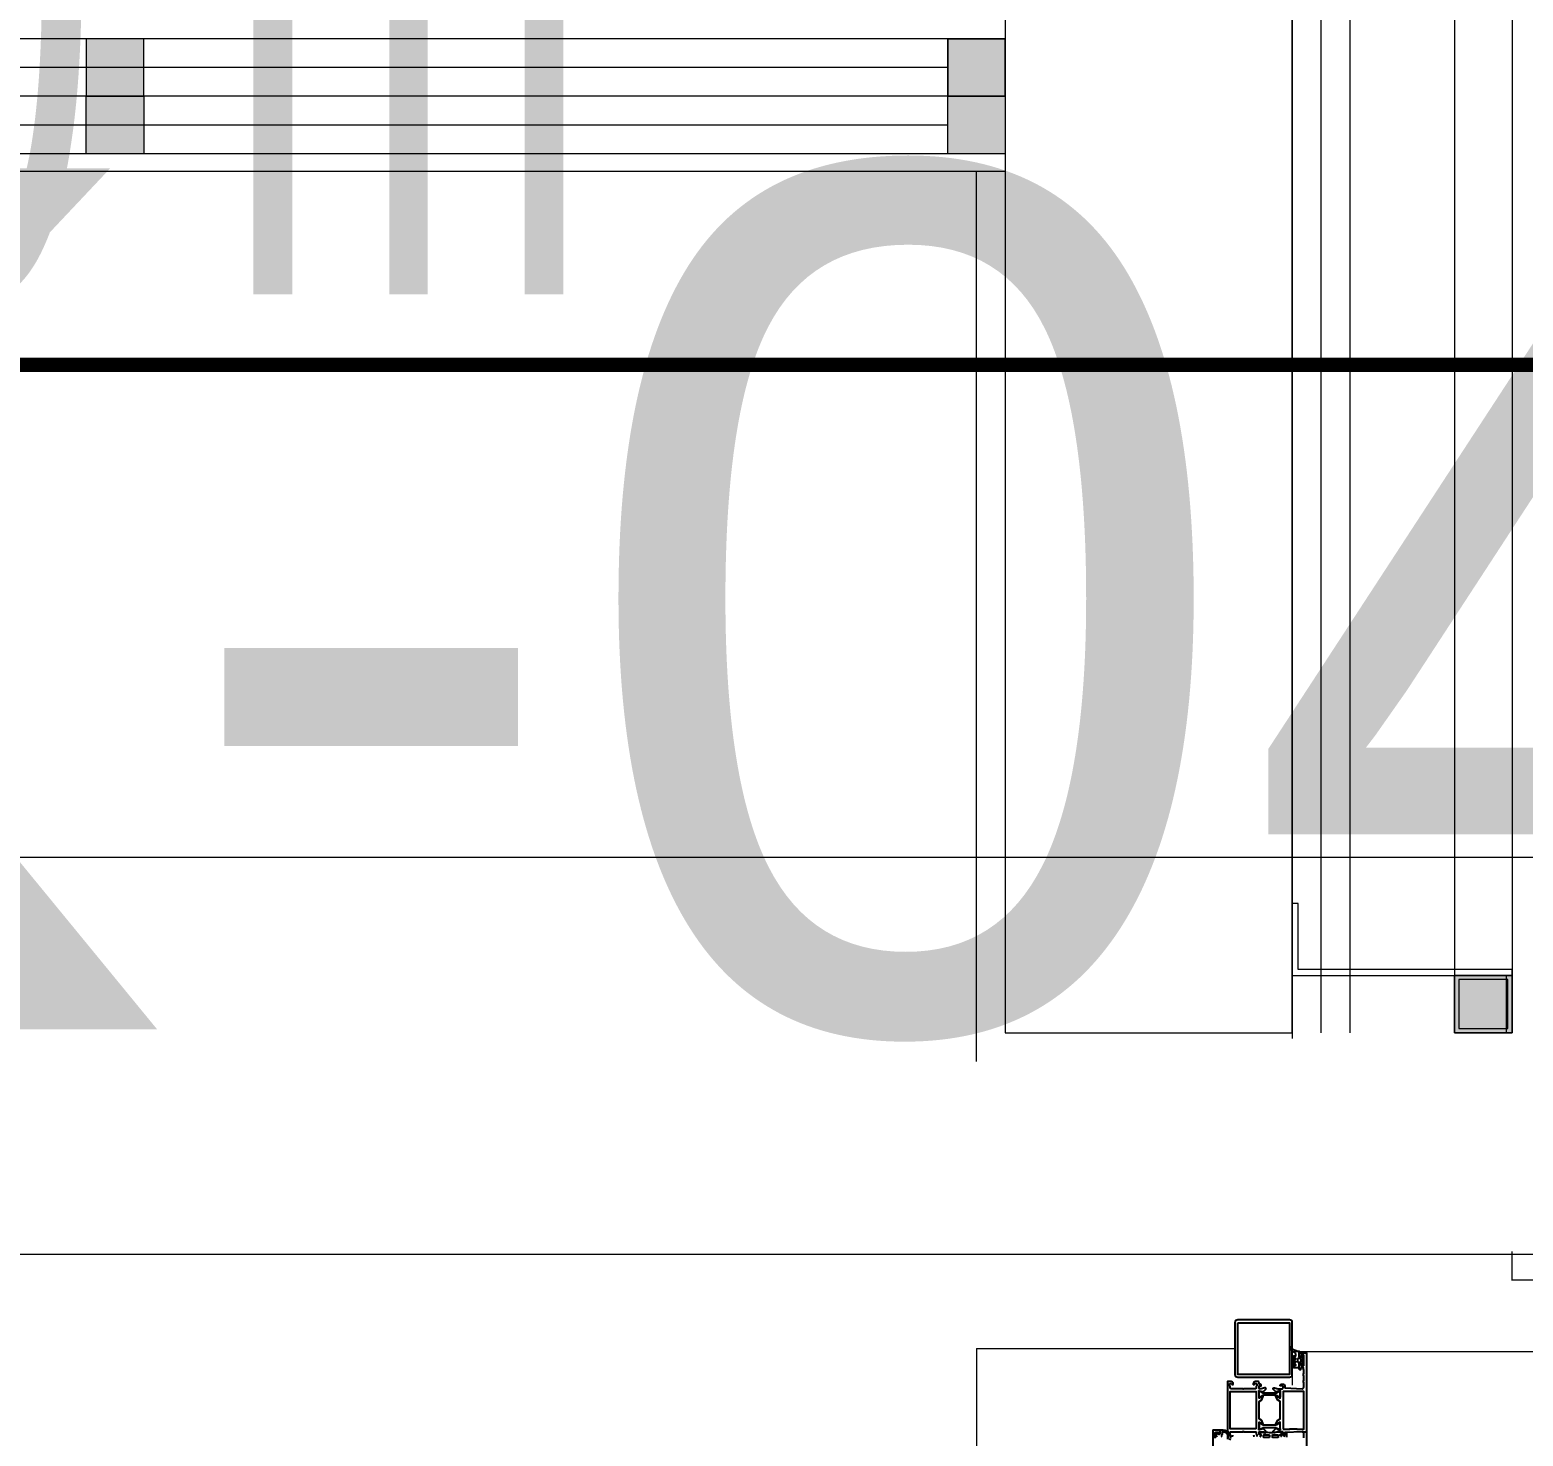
# Model space of a CAD drawing. Extents: x -9059 to 11889, y -1514 to 6575.
# Drawn here: x 3836.1 to 3940.1, y 3271.8 to 3369.7 of the extents above; entities that cross this region are included whole.
import ezdxf
from ezdxf.enums import TextEntityAlignment as Align

# ---------------------------------------------------------------- set-up
doc = ezdxf.new("R2010")
doc.units = 0
doc.header["$LTSCALE"] = 25
doc.header["$MEASUREMENT"] = 0
doc.linetypes.add('HIDDEN2', pattern=[4.7625, 3.175, -1.5875])
doc.layers.get('0').update_dxf_attribs({"color": 9, "lineweight": 9})
for name, color, linetype, lineweight in [('00', 9, 'Continuous', 9), ('06D', 9, 'Continuous', 9), ('10', 9, 'Continuous', 9), ('11', 9, 'Continuous', 9), ('14', 9, 'Continuous', 9), ('21', 9, 'Continuous', 9), ('21_mahal200', 9, 'Continuous', 9), ('21_mahal200 @ 20', 9, 'Continuous', 9), ('33', 9, 'BATTING', 9)]:
    doc.layers.add(name, color=color, linetype=linetype, lineweight=lineweight)
doc.styles.add('Arial', font='arial.ttf', dxfattribs={"height": 2.5})
doc.styles.add('MuuM_TEXT-STANDART', font='ARIALN.TTF')
doc.linetypes.add('BATTING', pattern='A,0.0001,-0.1,[134,ltypeshp.shx,S=0.1,R=0,X=-0.1,Y=0],-0.2,[134,ltypeshp.shx,S=0.1,R=180,X=0.1,Y=0],-0.1', length=0.4001)

# ---------------------------------------------------------------- blocks, each defined once
blk = doc.blocks.new('P-DOG-PORSCHE')
at = {"layer": '06D'}
for points in [[(-13.18, -3.54), (-111.94, -3.53)], [(-118, -20), (-2, -20)]]:
    blk.add_lwpolyline(points, dxfattribs=at)
at = {"layer": '10', "lineweight": 25, "ltscale": 0.5}
blk.add_line((-112.2, 2.68), (-112.2, 2.98), dxfattribs=at)
at = {"layer": '10', "const_width": 0.1}
blk.add_lwpolyline([(-124.78, 17.3), (-122.78, 17.3), (-122.78, 24), (-117.78, 24), (-117.78, 2), (-115.43, 2)], dxfattribs=at)
at = {"layer": '10', "lineweight": 25, "ltscale": 0.5}
for points in [[(-117.79, 2.49, -0.220745), (-118.1, 1.89, 0.651907), (-118.04, 1.82, 0.176952), (-117.75, 2.14, -0.281357), (-117.61, 2.23), (-117.53, 2.23), (-117.51, 2.23), (-117.51, 2.23), (-117.5, 2.22), (-117.49, 2.22), (-117.48, 2.22), (-117.48, 2.21), (-117.47, 2.21), (-117.47, 2.2), (-117.47, 2.19), (-117.46, 2.18), (-117.46, 2.1), (-117.46, 2.1), (-117.46, 2.09), (-117.46, 2.09), (-117.46, 2.09), (-117.46, 2.09), (-117.45, 2.08), (-117.45, 2.08), (-117.45, 2.08), (-117.44, 2.08), (-117.36, 2.08), (-117.36, 2.08), (-117.36, 2.08), (-117.35, 2.08), (-117.35, 2.08), (-117.35, 2.09), (-117.35, 2.09), (-117.35, 2.09), (-117.34, 2.09), (-117.34, 2.1), (-117.34, 2.18), (-117.34, 2.18), (-117.34, 2.19), (-117.34, 2.2), (-117.33, 2.21), (-117.33, 2.21), (-117.32, 2.22), (-117.32, 2.22), (-117.31, 2.22), (-117.29, 2.23), (-117.29, 2.23), (-117.28, 2.22), (-117.27, 2.22), (-117.26, 2.22), (-117.26, 2.21), (-117.25, 2.21), (-117.25, 2.2), (-117.25, 2.19), (-117.24, 2.18), (-117.24, 2.1), (-117.24, 2.1), (-117.24, 2.09), (-117.24, 2.09), (-117.24, 2.09), (-117.24, 2.09), (-117.23, 2.08), (-117.23, 2.08), (-117.23, 2.08), (-117.22, 2.08), (-117.14, 2.08), (-117.14, 2.08), (-117.14, 2.08), (-117.13, 2.08), (-117.13, 2.08), (-117.13, 2.09), (-117.13, 2.09), (-117.13, 2.09), (-117.12, 2.09), (-117.12, 2.1), (-117.12, 2.18), (-117.12, 2.18), (-117.12, 2.19), (-117.12, 2.2), (-117.11, 2.21), (-117.11, 2.21), (-117.1, 2.22), (-117.1, 2.22), (-117.09, 2.22), (-117.07, 2.23), (-117.07, 2.23), (-117.06, 2.22), (-117.05, 2.22), (-117.04, 2.22), (-117.04, 2.21), (-117.03, 2.21), (-117.03, 2.2), (-117.03, 2.19), (-117.02, 2.18), (-117.02, 2.1), (-117.02, 2.1), (-117.02, 2.09), (-117.02, 2.09), (-117.02, 2.09), (-117.02, 2.09), (-117.01, 2.08), (-117.01, 2.08), (-117.01, 2.08), (-117, 2.08), (-116.92, 2.08), (-116.92, 2.08), (-116.92, 2.08), (-116.91, 2.08), (-116.91, 2.08), (-116.91, 2.09), (-116.91, 2.09), (-116.91, 2.09), (-116.9, 2.09), (-116.9, 2.1), (-116.9, 2.18), (-116.9, 2.18), (-116.9, 2.19), (-116.9, 2.2), (-116.89, 2.21), (-116.89, 2.21), (-116.88, 2.22), (-116.88, 2.22), (-116.87, 2.22), (-116.85, 2.23), (-116.85, 2.23), (-116.84, 2.22), (-116.83, 2.22), (-116.82, 2.22), (-116.82, 2.21), (-116.81, 2.21), (-116.81, 2.2), (-116.81, 2.19), (-116.8, 2.18), (-116.8, 2.1), (-116.8, 2.1), (-116.8, 2.09), (-116.8, 2.09), (-116.8, 2.09), (-116.8, 2.09), (-116.79, 2.08), (-116.79, 2.08), (-116.79, 2.08), (-116.78, 2.08), (-116.7, 2.08), (-116.7, 2.08), (-116.7, 2.08), (-116.69, 2.08), (-116.69, 2.08), (-116.69, 2.09), (-116.69, 2.09), (-116.69, 2.09), (-116.68, 2.09), (-116.68, 2.1), (-116.68, 2.44, 0.414214), (-116.71, 2.47), (-116.94, 2.47, -0.414214), (-116.97, 2.5), (-116.97, 2.56, -0.291535), (-116.96, 2.58), (-116.91, 2.6, 0.613042), (-116.91, 2.66), (-117.03, 2.73, 0.127095), (-117.09, 2.74), (-117.29, 2.74, 0.127095), (-117.36, 2.73), (-117.47, 2.67, 0.585233), (-117.47, 2.6), (-117.42, 2.58, -0.167811), (-117.41, 2.56), (-117.41, 2.5, -0.414214), (-117.44, 2.47), (-117.74, 2.47), (-117.74, 2.53, 0.394677), (-117.79, 2.49)], [(-111.78, 2.79), (-112.1, 2.79, 0.425337), (-112.2, 2.68), (-112.15, 1.49, 0.403083), (-112.12, 1.47), (-112, 1.47, -0.414214), (-111.88, 1.35)], [(-111.88, 1.26, -0.414214), (-111.98, 1.16), (-111.99, 1.16, -0.414214), (-112, 1.17), (-112, 1.32, 0.414214), (-112.03, 1.35), (-112.17, 1.35, 0.414214), (-112.2, 1.32), (-112.2, 1.01), (-112.13, 0.75, -0.700084), (-112.24, 0.67), (-112.26, 0.69), (-112.43, 0.86, -0.607471), (-112.41, 0.92, 0.283637), (-112.39, 0.94), (-112.34, 1.12, 1.229391), (-112.39, 1.16), (-112.86, 1.16), (-112.7, 0.89, -0.859449), (-112.73, 0.86), (-112.98, 0.96), (-113.1, 1.16), (-114.3, 1.16), (-114.42, 0.96), (-114.67, 0.86, -0.859449), (-114.7, 0.89), (-114.54, 1.16), (-115.01, 1.16, 1.229391), (-115.06, 1.12), (-115.01, 0.94, 0.283637), (-114.99, 0.92, -0.607471), (-114.97, 0.86), (-115.14, 0.69), (-115.16, 0.67, -0.700084), (-115.27, 0.75), (-115.2, 1.01), (-115.2, 1.32, 0.414214), (-115.23, 1.35), (-115.37, 1.35, 0.414214), (-115.4, 1.32), (-115.4, 1.17, -0.414214), (-115.41, 1.16), (-115.42, 1.16, -0.414214), (-115.52, 1.26), (-115.52, 1.35, -0.414214), (-115.4, 1.47), (-115.28, 1.47, 0.403083), (-115.25, 1.49), (-115.2, 2.68, 0.425337), (-115.3, 2.79), (-115.62, 2.79), (-115.62, 2.78), (-115.77, 2.78), (-115.77, 2.79), (-116.1, 2.79), (-116.1, 2.78), (-116.25, 2.78), (-116.25, 2.79), (-116.52, 2.79), (-116.52, 2.78), (-116.65, 2.78), (-116.65, 2.61, 0.414214), (-116.62, 2.58), (-116.52, 2.58), (-116.52, 2.53, -0.414214), (-116.57, 2.48), (-116.88, 2.48, -0.414214), (-116.95, 2.55), (-116.95, 2.57, -0.414214), (-116.94, 2.58), (-116.84, 2.58, 0.414214), (-116.79, 2.63), (-116.79, 2.75, 0.414214), (-116.84, 2.8), (-117.51, 2.8, 0.414214), (-117.56, 2.75), (-117.56, 2.63, 0.414214), (-117.51, 2.58), (-117.41, 2.58, -0.414214), (-117.4, 2.57), (-117.4, 2.55, -0.414214), (-117.47, 2.48), (-117.69, 2.48, -0.414214), (-117.7, 2.49), (-117.7, 2.97, -0.414214), (-117.69, 2.98), (-109.71, 2.98, -0.414214)], [(-112.19, 0.02, 0.081633), (-112.19, 1), (-112.19, 1.08, -0.104779), (-112.18, 1.15), (-112.12, 1.29, -0.296563), (-112.1, 1.3), (-112.03, 1.3, -0.414214), (-112, 1.27), (-112, 1.23, 0.414214), (-111.98, 1.21), (-111.9, 1.21, 0.414214), (-111.87, 1.23)], [(-111.87, 1.42, 0.414214), (-111.91, 1.46), (-112.12, 1.46, -0.414214), (-112.14, 1.48), (-112.14, 1.57, -0.414214), (-112.12, 1.59), (-111.83, 1.59, -0.285747)], [(-111.87, -0.22, 0.414214), (-111.9, -0.19), (-111.98, -0.19, 0.414214), (-112, -0.22), (-112, -0.25, -0.414214), (-112.03, -0.28), (-112.1, -0.28, -0.296563), (-112.12, -0.27), (-112.18, -0.13, -0.104779), (-112.19, -0.06), (-112.19, 0.02)], [(-115.62, -0.32, 0.414222), (-115.7, -0.4), (-115.7, -0.57, 0.414214), (-115.55, -0.72), (-115.51, -0.72, 0.414214), (-115.5, -0.71), (-115.5, -0.65, 0.366034), (-115.52, -0.62, -0.365977), (-115.55, -0.59), (-115.55, -0.5, -0.414214), (-115.52, -0.47), (-115.41, -0.47, -0.365977), (-115.38, -0.5, 0.365977), (-115.35, -0.52), (-115.23, -0.52, -0.414214), (-115.2, -0.55), (-115.2, -1.39), (-115.17, -1.42), (-115.2, -1.45), (-115.2, -2.29, -0.414214), (-115.23, -2.32), (-115.35, -2.32, 0.365977), (-115.38, -2.35, -0.365977), (-115.41, -2.37), (-115.52, -2.37, -0.414214), (-115.55, -2.34), (-115.55, -2.25, -0.365977), (-115.52, -2.23, 0.366034), (-115.5, -2.2), (-115.5, -2.13, 0.414214), (-115.51, -2.12), (-115.55, -2.12, 0.414214), (-115.7, -2.27), (-115.7, -2.51, 0.414214), (-115.69, -2.52), (-111.71, -2.52, 0.414214)], [(-111.89, -2.12, 0.414214), (-111.9, -2.13), (-111.9, -2.2, 0.366034), (-111.87, -2.23, -0.365977)], [(-111.88, -2.37), (-111.99, -2.37, -0.365977), (-112.02, -2.35, 0.365977), (-112.05, -2.32), (-112.17, -2.32, -0.414214), (-112.2, -2.29), (-112.2, -1.45), (-112.23, -1.42), (-112.2, -1.39), (-112.2, -0.55, -0.414214), (-112.17, -0.52), (-112.05, -0.52, 0.365977), (-112.02, -0.5, -0.365977), (-111.99, -0.47), (-111.88, -0.47, -0.414214)], [(-111.87, -0.62, 0.366034), (-111.9, -0.65), (-111.9, -0.71, 0.414214), (-111.89, -0.72)], [(-111.88, -0.27, 0.414214), (-111.98, -0.17), (-111.99, -0.17, 0.414214), (-112, -0.18), (-112, -0.29, -0.414214), (-112.03, -0.32), (-112.17, -0.32, -0.414214), (-112.2, -0.29), (-112.2, -0.18), (-112.13, 0.08, 0.700084), (-112.24, 0.16), (-112.26, 0.14), (-112.43, -0.03, 0.607471), (-112.41, -0.09, -0.283637), (-112.39, -0.11), (-112.34, -0.29, -1.229391), (-112.39, -0.32), (-112.86, -0.32), (-112.7, -0.06, 0.713664), (-112.73, -0.03), (-112.98, -0.13), (-113.1, -0.32), (-114.3, -0.32), (-114.42, -0.13), (-114.67, -0.03, 0.713664), (-114.7, -0.06), (-114.54, -0.32), (-115.01, -0.32, -1.229391), (-115.06, -0.29), (-115.01, -0.11, -0.283637), (-114.99, -0.09, 0.607471), (-114.97, -0.03), (-115.14, 0.14), (-115.16, 0.16, 0.700084), (-115.27, 0.08), (-115.2, -0.18), (-115.2, -0.29, -0.414214), (-115.23, -0.32), (-115.37, -0.32, -0.414214), (-115.4, -0.29), (-115.4, -0.18, 0.414214), (-115.41, -0.17), (-115.42, -0.17, 0.414214), (-115.52, -0.27), (-115.52, -0.29, -0.414214), (-115.55, -0.32), (-115.62, -0.32)], [(-111.76, -3.37), (-112.13, -3.37, -0.414214), (-112.18, -3.32), (-112.18, -3.18, -0.414214), (-112.13, -3.13), (-112.05, -3.13, 0.414214), (-112.04, -3.12), (-112.04, -3.1, 0.414214), (-112.11, -3.03), (-112.29, -3.03, 0.414214), (-112.32, -3.06), (-112.32, -3.5, 0.414214), (-112.29, -3.53), (-107.02, -3.53, 0.363975)], [(-111.68, -2.5, 0.59685), (-112.18, -2.85, 2.161979), (-112.15, -2.88), (-112, -2.88, 1), (-111.88, -2.88)], [(-111.82, -3.24), (-111.92, -3.27, -0.019238), (-111.92, -3.27), (-111.96, -3.27, -0.019238), (-111.97, -3.27), (-112.06, -3.24, -0.323522), (-112.1, -3.19), (-112.1, -3.15), (-112.04, -3.15), (-112.04, -3.07, 0.236068), (-112.12, -3.03), (-112.28, -3.03, -0.414214), (-112.33, -2.98), (-112.33, -2.81, -0.557109), (-111.61, -2.37, -0.284432)]]:
    blk.add_lwpolyline(points, format="xyb", dxfattribs=at)
for points in [[(-117.28, 2.61, 0.359904), (-117.3, 2.58), (-117.3, 2.4, 0.414214), (-117.27, 2.37), (-117.07, 2.37, 0.414214), (-117.04, 2.4), (-117.04, 2.58, 0.359904), (-117.07, 2.61, 0.094739)], [(-120, -1.8, 0.414214), (-119.8, -2), (-116.2, -2, 0.414214), (-116, -1.8), (-116, 1.8, 0.414214), (-116.2, 2), (-119.8, 2, 0.414214), (-120, 1.8)], [(-114.74, -0.01, 0.131652), (-114.72, -0.06), (-114.61, -0.24, -0.131652), (-114.61, -0.26), (-114.61, -0.28, -0.414214), (-114.64, -0.31), (-115, -0.31, -0.414214), (-115.03, -0.28), (-115.03, -0.26, -0.131652), (-115.03, -0.24), (-114.92, -0.06, 0.131652), (-114.91, -0.01), (-114.91, 0.84, 0.131652), (-114.92, 0.89), (-115.03, 1.08, -0.131652), (-115.03, 1.09), (-115.03, 1.12, -0.414214), (-115, 1.15), (-114.64, 1.15, -0.414214), (-114.61, 1.12), (-114.61, 1.09, -0.131652), (-114.61, 1.08), (-114.72, 0.89, 0.131652), (-114.74, 0.84)], [(-112.66, -0.01, -0.131652), (-112.68, -0.06), (-112.79, -0.24, 0.131652), (-112.79, -0.26), (-112.79, -0.28, 0.414214), (-112.76, -0.31), (-112.4, -0.31, 0.414214), (-112.37, -0.28), (-112.37, -0.26, 0.131652), (-112.37, -0.24), (-112.48, -0.06, -0.131652), (-112.49, -0.01), (-112.49, 0.84, -0.131652), (-112.48, 0.89), (-112.37, 1.08, 0.131652), (-112.37, 1.09), (-112.37, 1.12, 0.414214), (-112.4, 1.15), (-112.76, 1.15, 0.414214), (-112.79, 1.12), (-112.79, 1.09, 0.131652), (-112.79, 1.08), (-112.68, 0.89, -0.131652), (-112.66, 0.84)], [(-111.8, 0.65, -0.414214), (-111.83, 0.62), (-111.96, 0.62, -0.414214), (-111.99, 0.65), (-111.99, 0.99, -0.414214), (-111.96, 1.02), (-111.83, 1.02, -0.414214), (-111.8, 0.99)], [(-111.8, 0.03, -0.414214), (-111.83, 0), (-111.96, 0, -0.414214), (-111.99, 0.03), (-111.99, 0.37, -0.414214), (-111.96, 0.4), (-111.83, 0.4, -0.414214), (-111.8, 0.37)]]:
    blk.add_lwpolyline(points, format="xyb", close=True, dxfattribs=at)
for points in [[(-112.39, 1.35), (-112.39, 1.82), (-112.4, 1.82), (-112.4, 2.32), (-112.39, 2.32), (-112.39, 2.79), (-115.01, 2.79), (-115.01, 2.32), (-115, 2.32), (-115, 1.82), (-115.01, 1.82), (-115.01, 1.35), (-113.77, 1.35), (-113.77, 1.37), (-113.62, 1.37), (-113.62, 1.35)], [(-119.8, -1.8), (-119.8, 1.8), (-116.2, 1.8), (-116.2, -1.8)], [(-112.4, -0.52), (-112.4, -2.32), (-115, -2.32), (-115, -0.52)]]:
    blk.add_lwpolyline(points, close=True, dxfattribs=at)
at = {"layer": '14'}
blk.add_lwpolyline([(-118, -20), (-118, -2)], dxfattribs=at)
blk = doc.blocks.new('prf-10x10')
h = blk.add_hatch(color=255)
h.dxf.hatch_style = 1
h.paths.add_polyline_path([(-5, -5), (5, -5), (5, 5), (-5, 5)])
at = {"layer": '10'}
blk.add_lwpolyline([(-5, -5), (5, -5), (5, 5), (-5, 5)], close=True, dxfattribs=at)
blk = doc.blocks.new('p-s-profil')
at = {"layer": '10'}
blk.add_lwpolyline([(9, 15.3), (4.6, 15.3), (4.6, 0.4), (0, 0.4), (0, 0), (5, 0), (5, 14.9), (9, 14.9), (9, 15.3)], dxfattribs=at)
blk.add_lwpolyline([(9, 15.3), (4.6, 15.3), (4.6, 0.4), (0, 0.4), (0, 0), (5, 0), (5, 14.9), (9, 14.9), (9, 15.3)], dxfattribs=at)
blk = doc.blocks.new('p-kutu_profil_40x40')
h = blk.add_hatch(color=256)
h.dxf.hatch_style = 1
h.paths.add_polyline_path([(0, 0), (4, 0), (4, 4), (0, 4)])
h = blk.add_hatch(color=255)
h.dxf.hatch_style = 1
h.paths.add_polyline_path([(0, 0), (4, 0), (4, 4), (0, 4)])
blk.add_lwpolyline([(0, 0), (4, 0), (4, 4), (0, 4)], close=True)
at = {"layer": '10'}
for points in [[(0, 4), (4, 4), (4, 0), (0, 0)], [(0, 4), (4, 4), (4, 0), (0, 0)], [(0, 0), (4, 0), (4, 4), (0, 4)], [(0.3, 3.7), (3.7, 3.7), (3.7, 0.3), (0.3, 0.3)], [(0.3, 3.7), (3.7, 3.7), (3.7, 0.3), (0.3, 0.3)]]:
    blk.add_lwpolyline(points, close=True, dxfattribs=at)
blk = doc.blocks.new('0a_roomno2')
blk.add_lwpolyline([(30, -16), (0, -16), (0, 0), (30, 0)], close=True)
at = {"style": 'Arial'}
blk.add_attdef('ODANO', (0, 1.505), '', height=3, dxfattribs=at)
blk.add_attdef('MEKANADI', text='', height=3, dxfattribs=at).set_placement((0.525, -4.75), align=Align.BOTTOM_LEFT)
at = {"style": 'MuuM_TEXT-STANDART', "width": 0.6}
for tag, p in [('YER01', (15, -7)), ('TAVAN01', (20.625, -7)), ('DUVAR01', (26.25, -7)), ('YER02', (15, -10.375)), ('TAVAN02', (20.625, -10.375)), ('DUVAR02', (26.25, -10.375)), ('YER03', (15, -13.75)), ('TAVAN03', (20.625, -13.75)), ('DUVAR03', (26.25, -13.75))]:
    blk.add_attdef(tag, text='', height=2.25, dxfattribs=at).set_placement(p, align=Align.MIDDLE_CENTER)
at = {"style": 'MuuM_TEXT-STANDART'}
blk.add_attdef('M2', text='', height=2.25, dxfattribs=at).set_placement((1.3231, -7.8046), align=Align.MIDDLE_LEFT)
at = {"style": 'MuuM_TEXT-STANDART', "width": 0.6}
blk.add_attdef('TEMIZTAVANYUKSEKLIGI', text='', height=2.25, dxfattribs=at).set_placement((2.7, -13.1619), align=Align.MIDDLE_LEFT)
blk = doc.blocks.new('*U1275')
at = {"layer": '21_mahal200 @ 20'}
ref = blk.add_blockref('0a_roomno2', (3726.76, 3632.07), dxfattribs=dict(at, xscale=20, yscale=20, zscale=20))
ref.add_attrib('TEMIZTAVANYUKSEKLIGI', '2.40 m', dxfattribs={"layer": '0', "height": 45, "style": 'MuuM_TEXT-STANDART', "width": 0.6}).set_placement((3780.76, 3373.83), align=Align.MIDDLE_LEFT)
blk = doc.blocks.new('*U1278')
at = {"layer": '21_mahal200 @ 20'}
ref = blk.add_blockref('0a_roomno2', (3515.33, 3265), dxfattribs=dict(at, xscale=20, yscale=20, zscale=20))
ref.add_attrib('ODANO', ' PRS-ZK-04', (3515.33, 3300.1), dxfattribs={"layer": '0', "height": 60, "style": 'Arial'})

msp = doc.modelspace()

# ---------------------------------------------------------------- hatches: boundary and pattern name
h = msp.add_hatch(color=255)
h.dxf.hatch_style = 1
h.paths.add_polyline_path([(3840.06, 3365.12), (3844.06, 3365.12), (3844.06, 3369.12), (3840.06, 3369.12)])
h = msp.add_hatch(color=255)
h.dxf.hatch_style = 1
h.paths.add_polyline_path([(3900.06, 3365.12), (3904.06, 3365.12), (3904.06, 3369.12), (3900.06, 3369.12)])
h = msp.add_hatch(color=255)
h.dxf.hatch_style = 1
h.paths.add_polyline_path([(3840.06, 3361.12), (3844.06, 3361.12), (3844.06, 3365.12), (3840.06, 3365.12)])
h = msp.add_hatch(color=255)
h.dxf.hatch_style = 1
h.paths.add_polyline_path([(3900.06, 3361.12), (3904.06, 3361.12), (3904.06, 3365.12), (3900.06, 3365.12)])

# ---------------------------------------------------------------- linework, layer by layer
at = {"layer": '00'}
msp.add_lwpolyline([(3904.06, 3725.87), (3904.06, 3725.87), (3904.06, 3299.87), (3924.06, 3299.87), (3924.06, 3725.87)], dxfattribs=at)
at = {"layer": '06D'}
for points in [[(3935.36, 3786.22), (3935.36, 3299.87)], [(3939.36, 3786.22), (3939.36, 3299.87)], [(3924.06, 3782.22), (3924.06, 3299.47)], [(3928.06, 3781.82), (3928.06, 3299.87)], [(3904.06, 3365.12), (3718.06, 3365.12)], [(3904.06, 3365.12), (3718.06, 3365.12)]]:
    msp.add_lwpolyline(points, dxfattribs=at)
at = {"layer": '10'}
for points in [[(3840.06, 3365.12), (3844.06, 3365.12), (3844.06, 3369.12), (3840.06, 3369.12), (3840.06, 3365.12)], [(3900.06, 3365.12), (3904.06, 3365.12), (3904.06, 3369.12), (3900.06, 3369.12), (3900.06, 3365.12)], [(3844.06, 3361.12), (3840.06, 3361.12), (3840.06, 3365.12), (3844.06, 3365.12), (3844.06, 3361.12)], [(3904.06, 3361.12), (3900.06, 3361.12), (3900.06, 3365.12), (3904.06, 3365.12), (3904.06, 3361.12)]]:
    msp.add_lwpolyline(points, dxfattribs=at)
at = {"layer": '11'}
for points in [[(3904.06, 3369.12), (3718.06, 3369.12)], [(3904.06, 3361.12), (3718.06, 3361.12)], [(3904.06, 3359.87), (3718.06, 3359.87)]]:
    msp.add_lwpolyline(points, dxfattribs=at)
at = {"layer": '14'}
msp.add_lwpolyline([(3902.06, 3297.87), (3902.06, 3359.87)], dxfattribs=at)
at = {"layer": '21', "linetype": 'HIDDEN2', "ltscale": 0.1, "const_width": 1}
msp.add_lwpolyline([(3766.13, 3867.87), (3975.02, 3867.87), (3975.02, 3346.4), (3766.13, 3346.4)], close=True, dxfattribs=at)
at = {"layer": '21_mahal200'}
msp.add_lwpolyline([(4069.64, 3284.43), (3466.06, 3284.43)], dxfattribs=at)
at = {"layer": '33', "ltscale": 0.2, "flags": 128}
msp.add_lwpolyline([(3926.06, 3299.87), (3926.06, 3787.87), (3864.06, 3787.87)], dxfattribs=at)
at = {"layer": '33', "ltscale": 0.2}
for points in [[(3900.06, 3367.12), (3718.06, 3367.12)], [(3718.06, 3363.12), (3900.06, 3363.12)]]:
    msp.add_lwpolyline(points, dxfattribs=at)

# ---------------------------------------------------------------- block references
at = {"rotation": 270}
for name, p in [('p-s-profil', (3924.06, 3308.87)), ('P-DOG-PORSCHE', (3922.06, 3159.87))]:
    msp.add_blockref(name, p, dxfattribs=at)
at = {"extrusion": (0, 0, -1), "zscale": -1, "rotation": 90}
msp.add_blockref('p-kutu_profil_40x40', (-3935.36, 3299.87), dxfattribs=at)
at = {"layer": '10', "extrusion": (0, 0, -1), "xscale": 0.4, "yscale": 0.4, "zscale": -1, "rotation": 270}
for p in [(-3902.06, 3367.12), (-3902.06, 3363.12)]:
    msp.add_blockref('prf-10x10', p, dxfattribs=at)
at = {"layer": '21_mahal200', "color": 6}
for name in ['*U1275', '*U1278']:
    msp.add_blockref(name, (0, 0), dxfattribs=at)

doc.saveas('drawing.dxf')
